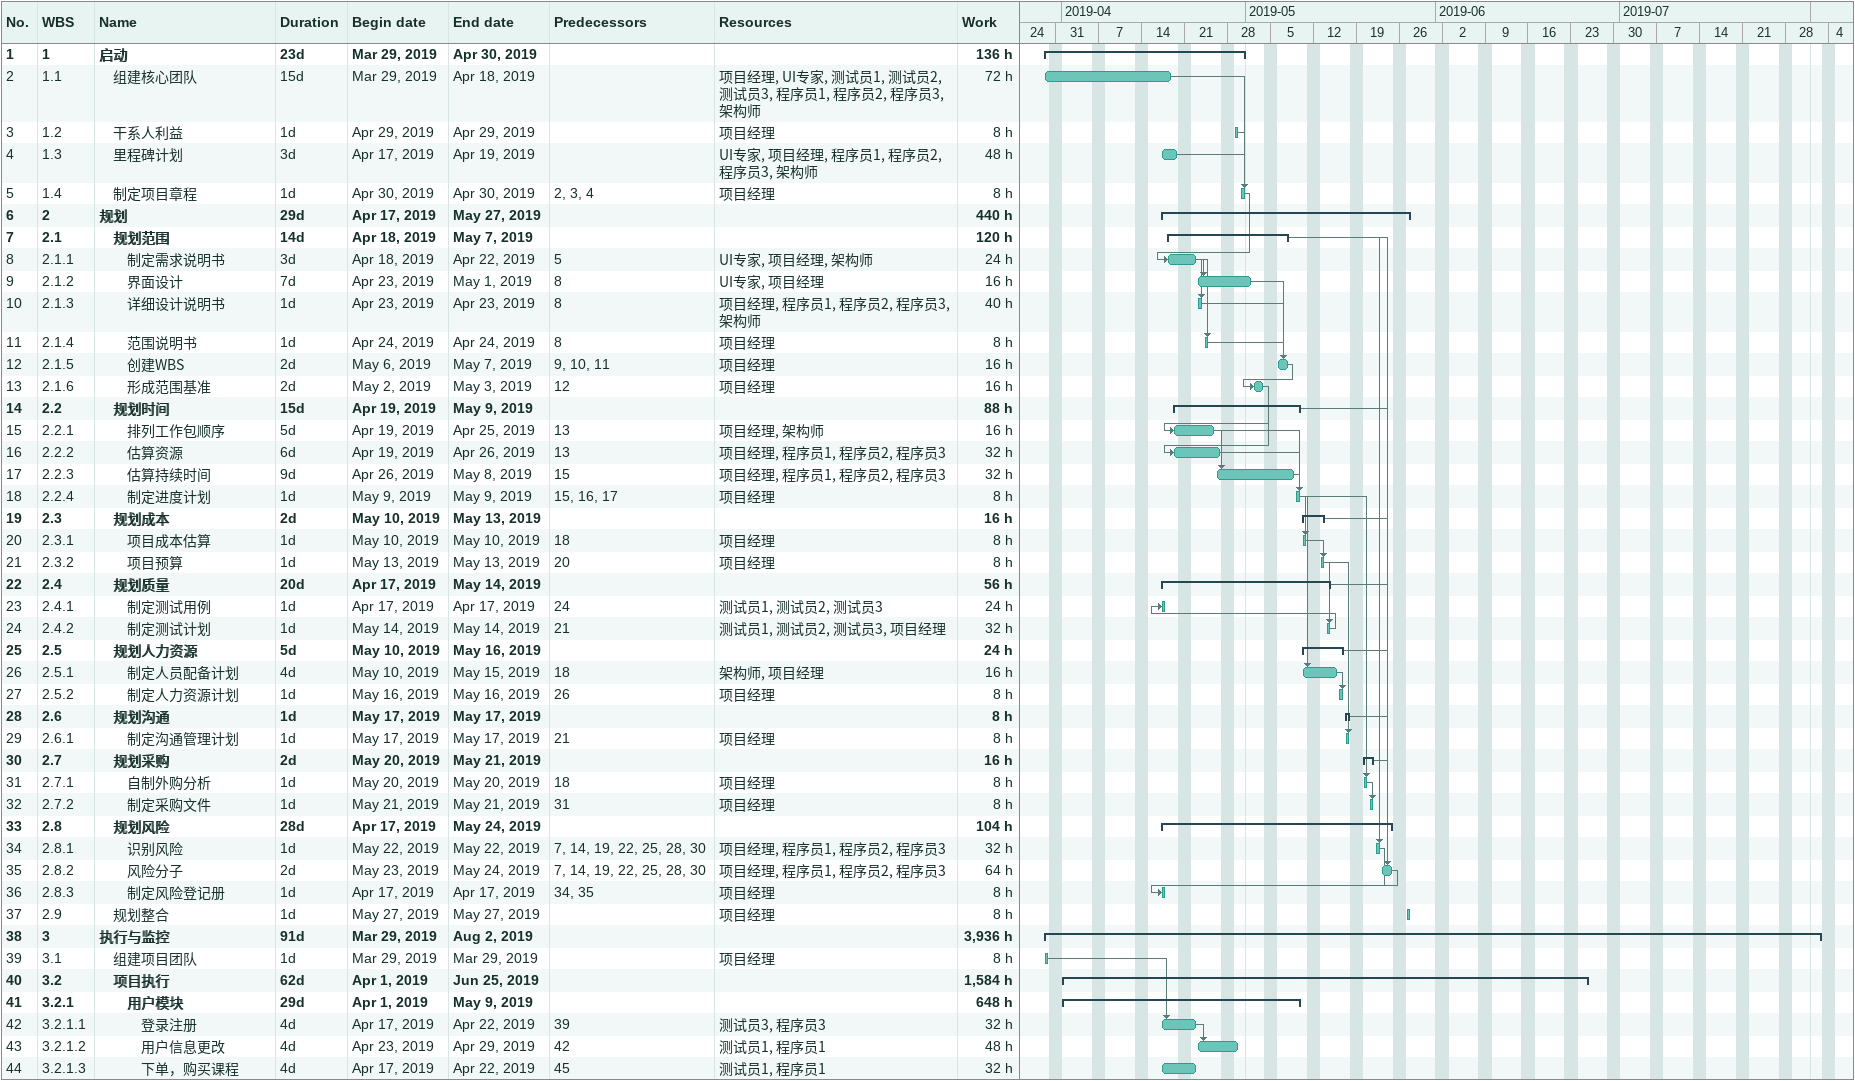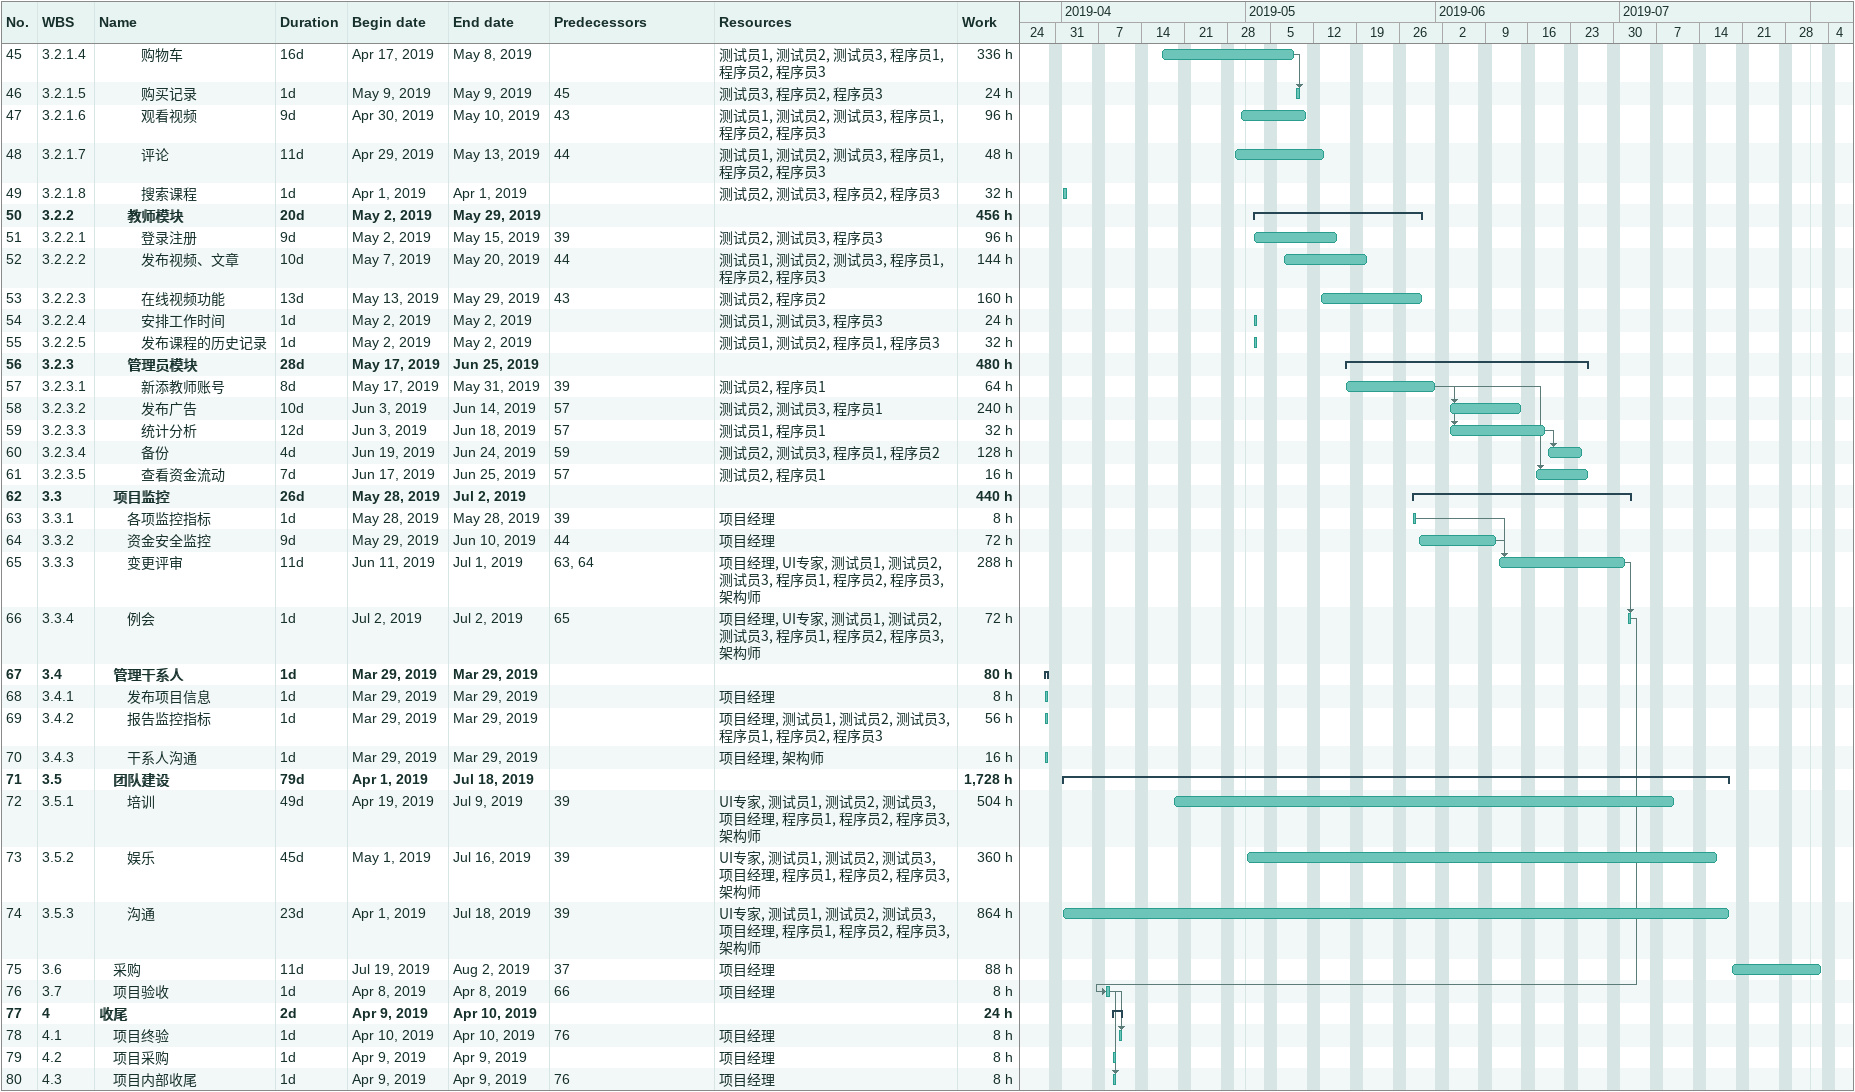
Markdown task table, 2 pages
| ID | WBS | Task | Duration | Start | Finish | Predecessors | Resources | Work (h) |
|---|---|---|---|---|---|---|---|---|
| 1 | 1 | **启动** | 23d | 2019-03-29 | 2019-04-30 |  |  | 136 |
| 2 | 1.1 | 组建核心团队 | 15d | 2019-03-29 | 2019-04-18 |  | 项目经理, UI专家, 测试员1, 测试员2, 测试员3, 程序员1, 程序员2, 程序员3, 架构师 | 72 |
| 3 | 1.2 | 干系人利益 | 1d | 2019-04-29 | 2019-04-29 |  | 项目经理 | 8 |
| 4 | 1.3 | 里程碑计划 | 3d | 2019-04-17 | 2019-04-19 |  | UI专家, 项目经理, 程序员1, 程序员2, 程序员3, 架构师 | 48 |
| 5 | 1.4 | 制定项目章程 | 1d | 2019-04-30 | 2019-04-30 | 2, 3, 4 | 项目经理 | 8 |
| 6 | 2 | **规划** | 29d | 2019-04-17 | 2019-05-27 |  |  | 440 |
| 7 | 2.1 | **规划范围** | 14d | 2019-04-18 | 2019-05-07 |  |  | 120 |
| 8 | 2.1.1 | 制定需求说明书 | 3d | 2019-04-18 | 2019-04-22 | 5 | UI专家, 项目经理, 架构师 | 24 |
| 9 | 2.1.2 | 界面设计 | 7d | 2019-04-23 | 2019-05-01 | 8 | UI专家, 项目经理 | 16 |
| 10 | 2.1.3 | 详细设计说明书 | 1d | 2019-04-23 | 2019-04-23 | 8 | 项目经理, 程序员1, 程序员2, 程序员3, 架构师 | 40 |
| 11 | 2.1.4 | 范围说明书 | 1d | 2019-04-24 | 2019-04-24 | 8 | 项目经理 | 8 |
| 12 | 2.1.5 | 创建WBS | 2d | 2019-05-06 | 2019-05-07 | 9, 10, 11 | 项目经理 | 16 |
| 13 | 2.1.6 | 形成范围基准 | 2d | 2019-05-02 | 2019-05-03 | 12 | 项目经理 | 16 |
| 14 | 2.2 | **规划时间** | 15d | 2019-04-19 | 2019-05-09 |  |  | 88 |
| 15 | 2.2.1 | 排列工作包顺序 | 5d | 2019-04-19 | 2019-04-25 | 13 | 项目经理, 架构师 | 16 |
| 16 | 2.2.2 | 估算资源 | 6d | 2019-04-19 | 2019-04-26 | 13 | 项目经理, 程序员1, 程序员2, 程序员3 | 32 |
| 17 | 2.2.3 | 估算持续时间 | 9d | 2019-04-26 | 2019-05-08 | 15 | 项目经理, 程序员1, 程序员2, 程序员3 | 32 |
| 18 | 2.2.4 | 制定进度计划 | 1d | 2019-05-09 | 2019-05-09 | 15, 16, 17 | 项目经理 | 8 |
| 19 | 2.3 | **规划成本** | 2d | 2019-05-10 | 2019-05-13 |  |  | 16 |
| 20 | 2.3.1 | 项目成本估算 | 1d | 2019-05-10 | 2019-05-10 | 18 | 项目经理 | 8 |
| 21 | 2.3.2 | 项目预算 | 1d | 2019-05-13 | 2019-05-13 | 20 | 项目经理 | 8 |
| 22 | 2.4 | **规划质量** | 20d | 2019-04-17 | 2019-05-14 |  |  | 56 |
| 23 | 2.4.1 | 制定测试用例 | 1d | 2019-04-17 | 2019-04-17 | 24 | 测试员1, 测试员2, 测试员3 | 24 |
| 24 | 2.4.2 | 制定测试计划 | 1d | 2019-05-14 | 2019-05-14 | 21 | 测试员1, 测试员2, 测试员3, 项目经理 | 32 |
| 25 | 2.5 | **规划人力资源** | 5d | 2019-05-10 | 2019-05-16 |  |  | 24 |
| 26 | 2.5.1 | 制定人员配备计划 | 4d | 2019-05-10 | 2019-05-15 | 18 | 架构师, 项目经理 | 16 |
| 27 | 2.5.2 | 制定人力资源计划 | 1d | 2019-05-16 | 2019-05-16 | 26 | 项目经理 | 8 |
| 28 | 2.6 | **规划沟通** | 1d | 2019-05-17 | 2019-05-17 |  |  | 8 |
| 29 | 2.6.1 | 制定沟通管理计划 | 1d | 2019-05-17 | 2019-05-17 | 21 | 项目经理 | 8 |
| 30 | 2.7 | **规划采购** | 2d | 2019-05-20 | 2019-05-21 |  |  | 16 |
| 31 | 2.7.1 | 自制外购分析 | 1d | 2019-05-20 | 2019-05-20 | 18 | 项目经理 | 8 |
| 32 | 2.7.2 | 制定采购文件 | 1d | 2019-05-21 | 2019-05-21 | 31 | 项目经理 | 8 |
| 33 | 2.8 | **规划风险** | 28d | 2019-04-17 | 2019-05-24 |  |  | 104 |
| 34 | 2.8.1 | 识别风险 | 1d | 2019-05-22 | 2019-05-22 | 7, 14, 19, 22, 25, 28, 30 | 项目经理, 程序员1, 程序员2, 程序员3 | 32 |
| 35 | 2.8.2 | 风险分子 | 2d | 2019-05-23 | 2019-05-24 | 7, 14, 19, 22, 25, 28, 30 | 项目经理, 程序员1, 程序员2, 程序员3 | 64 |
| 36 | 2.8.3 | 制定风险登记册 | 1d | 2019-04-17 | 2019-04-17 | 34, 35 | 项目经理 | 8 |
| 37 | 2.9 | 规划整合 | 1d | 2019-05-27 | 2019-05-27 |  | 项目经理 | 8 |
| 38 | 3 | **执行与监控** | 91d | 2019-03-29 | 2019-08-02 |  |  | 3936 |
| 39 | 3.1 | 组建项目团队 | 1d | 2019-03-29 | 2019-03-29 |  | 项目经理 | 8 |
| 40 | 3.2 | **项目执行** | 62d | 2019-04-01 | 2019-06-25 |  |  | 1584 |
| 41 | 3.2.1 | **用户模块** | 29d | 2019-04-01 | 2019-05-09 |  |  | 648 |
| 42 | 3.2.1.1 | 登录注册 | 4d | 2019-04-17 | 2019-04-22 | 39 | 测试员3, 程序员3 | 32 |
| 43 | 3.2.1.2 | 用户信息更改 | 4d | 2019-04-23 | 2019-04-29 | 42 | 测试员1, 程序员1 | 48 |
| 44 | 3.2.1.3 | 下单，购买课程 | 4d | 2019-04-17 | 2019-04-22 | 45 | 测试员1, 程序员1 | 32 |
| 45 | 3.2.1.4 | 购物车 | 16d | 2019-04-17 | 2019-05-08 |  | 测试员1, 测试员2, 测试员3, 程序员1, 程序员2, 程序员3 | 336 |
| 46 | 3.2.1.5 | 购买记录 | 1d | 2019-05-09 | 2019-05-09 | 45 | 测试员3, 程序员2, 程序员3 | 24 |
| 47 | 3.2.1.6 | 观看视频 | 9d | 2019-04-30 | 2019-05-10 | 43 | 测试员1, 测试员2, 测试员3, 程序员1, 程序员2, 程序员3 | 96 |
| 48 | 3.2.1.7 | 评论 | 11d | 2019-04-29 | 2019-05-13 | 44 | 测试员1, 测试员2, 测试员3, 程序员1, 程序员2, 程序员3 | 48 |
| 49 | 3.2.1.8 | 搜索课程 | 1d | 2019-04-01 | 2019-04-01 |  | 测试员2, 测试员3, 程序员2, 程序员3 | 32 |
| 50 | 3.2.2 | **教师模块** | 20d | 2019-05-02 | 2019-05-29 |  |  | 456 |
| 51 | 3.2.2.1 | 登录注册 | 9d | 2019-05-02 | 2019-05-15 | 39 | 测试员2, 测试员3, 程序员3 | 96 |
| 52 | 3.2.2.2 | 发布视频、文章 | 10d | 2019-05-07 | 2019-05-20 | 44 | 测试员1, 测试员2, 测试员3, 程序员1, 程序员2, 程序员3 | 144 |
| 53 | 3.2.2.3 | 在线视频功能 | 13d | 2019-05-13 | 2019-05-29 | 43 | 测试员2, 程序员2 | 160 |
| 54 | 3.2.2.4 | 安排工作时间 | 1d | 2019-05-02 | 2019-05-02 |  | 测试员1, 测试员3, 程序员3 | 24 |
| 55 | 3.2.2.5 | 发布课程的历史记录 | 1d | 2019-05-02 | 2019-05-02 |  | 测试员1, 测试员2, 程序员1, 程序员3 | 32 |
| 56 | 3.2.3 | **管理员模块** | 28d | 2019-05-17 | 2019-06-25 |  |  | 480 |
| 57 | 3.2.3.1 | 新添教师账号 | 8d | 2019-05-17 | 2019-05-31 | 39 | 测试员2, 程序员1 | 64 |
| 58 | 3.2.3.2 | 发布广告 | 10d | 2019-06-03 | 2019-06-14 | 57 | 测试员2, 测试员3, 程序员1 | 240 |
| 59 | 3.2.3.3 | 统计分析 | 12d | 2019-06-03 | 2019-06-18 | 57 | 测试员1, 程序员1 | 32 |
| 60 | 3.2.3.4 | 备份 | 4d | 2019-06-19 | 2019-06-24 | 59 | 测试员2, 测试员3, 程序员1, 程序员2 | 128 |
| 61 | 3.2.3.5 | 查看资金流动 | 7d | 2019-06-17 | 2019-06-25 | 57 | 测试员2, 程序员1 | 16 |
| 62 | 3.3 | **项目监控** | 26d | 2019-05-28 | 2019-07-02 |  |  | 440 |
| 63 | 3.3.1 | 各项监控指标 | 1d | 2019-05-28 | 2019-05-28 | 39 | 项目经理 | 8 |
| 64 | 3.3.2 | 资金安全监控 | 9d | 2019-05-29 | 2019-06-10 | 44 | 项目经理 | 72 |
| 65 | 3.3.3 | 变更评审 | 11d | 2019-06-11 | 2019-07-01 | 63, 64 | 项目经理, UI专家, 测试员1, 测试员2, 测试员3, 程序员1, 程序员2, 程序员3, 架构师 | 288 |
| 66 | 3.3.4 | 例会 | 1d | 2019-07-02 | 2019-07-02 | 65 | 项目经理, UI专家, 测试员1, 测试员2, 测试员3, 程序员1, 程序员2, 程序员3, 架构师 | 72 |
| 67 | 3.4 | **管理干系人** | 1d | 2019-03-29 | 2019-03-29 |  |  | 80 |
| 68 | 3.4.1 | 发布项目信息 | 1d | 2019-03-29 | 2019-03-29 |  | 项目经理 | 8 |
| 69 | 3.4.2 | 报告监控指标 | 1d | 2019-03-29 | 2019-03-29 |  | 项目经理, 测试员1, 测试员2, 测试员3, 程序员1, 程序员2, 程序员3 | 56 |
| 70 | 3.4.3 | 干系人沟通 | 1d | 2019-03-29 | 2019-03-29 |  | 项目经理, 架构师 | 16 |
| 71 | 3.5 | **团队建设** | 79d | 2019-04-01 | 2019-07-18 |  |  | 1728 |
| 72 | 3.5.1 | 培训 | 49d | 2019-04-19 | 2019-07-09 | 39 | UI专家, 测试员1, 测试员2, 测试员3, 项目经理, 程序员1, 程序员2, 程序员3, 架构师 | 504 |
| 73 | 3.5.2 | 娱乐 | 45d | 2019-05-01 | 2019-07-16 | 39 | UI专家, 测试员1, 测试员2, 测试员3, 项目经理, 程序员1, 程序员2, 程序员3, 架构师 | 360 |
| 74 | 3.5.3 | 沟通 | 23d | 2019-04-01 | 2019-07-18 | 39 | UI专家, 测试员1, 测试员2, 测试员3, 项目经理, 程序员1, 程序员2, 程序员3, 架构师 | 864 |
| 75 | 3.6 | 采购 | 11d | 2019-07-19 | 2019-08-02 | 37 | 项目经理 | 88 |
| 76 | 3.7 | 项目验收 | 1d | 2019-04-08 | 2019-04-08 | 66 | 项目经理 | 8 |
| 77 | 4 | **收尾** | 2d | 2019-04-09 | 2019-04-10 |  |  | 24 |
| 78 | 4.1 | 项目终验 | 1d | 2019-04-10 | 2019-04-10 | 76 | 项目经理 | 8 |
| 79 | 4.2 | 项目采购 | 1d | 2019-04-09 | 2019-04-09 |  | 项目经理 | 8 |
| 80 | 4.3 | 项目内部收尾 | 1d | 2019-04-09 | 2019-04-09 | 76 | 项目经理 | 8 |
